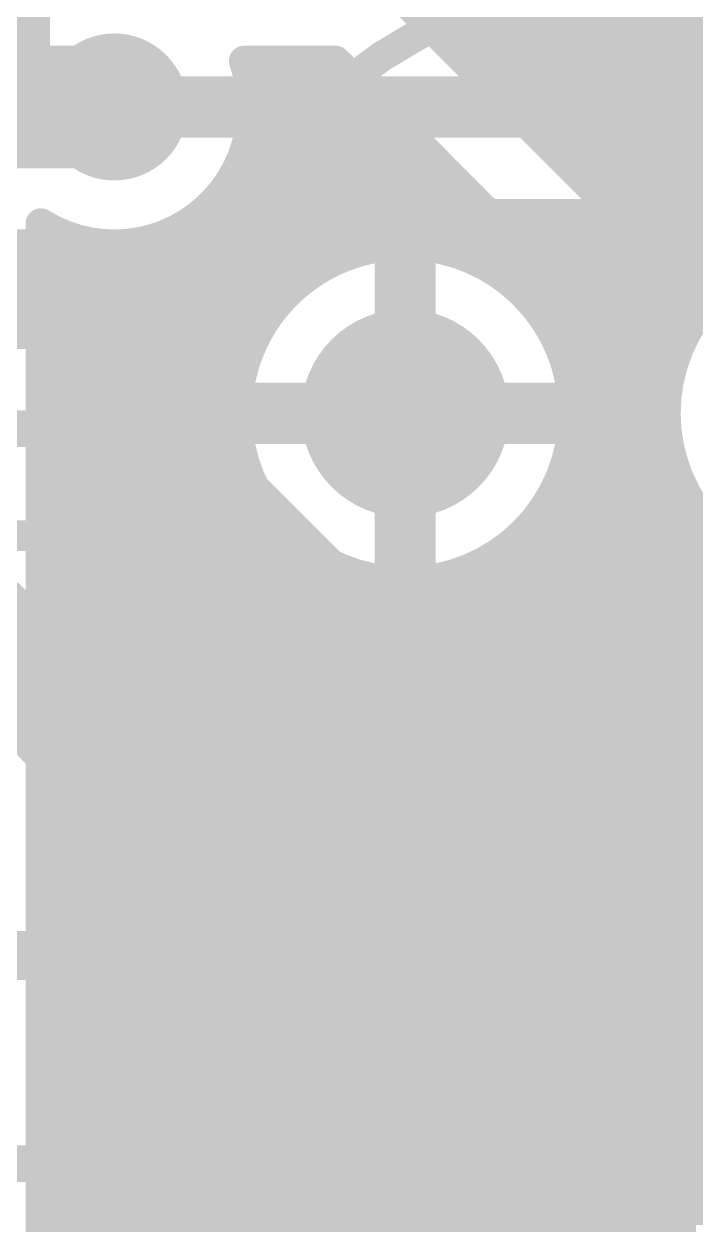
# Model space of a CAD drawing. Header units: millimetres. Extents: x 1.9 to 5.81, y 3 to 5.61.
# Drawn here: x 2.2055 to 2.425, y 3.905 to 4.2971 of the extents above; entities that cross this region are included whole.
import ezdxf

# ---------------------------------------------------------------- set-up
doc = ezdxf.new("R2010")
doc.units = ezdxf.units.MM
doc.header["$MEASUREMENT"] = 0
for name, color, linetype in [('BottomLayer', 5, 'Continuous'), ('BottomOverlay', 54, 'Continuous'), ('BottomSolder', 6, 'Continuous'), ('MultiLayer', 9, 'Continuous'), ('TopLayer', 1, 'Continuous'), ('TopOverlay', 2, 'Continuous'), ('TopPaste', 8, 'Continuous'), ('TopSolder', 216, 'Continuous')]:
    doc.layers.add(name, color=color, linetype=linetype)

msp = doc.modelspace()

# ---------------------------------------------------------------- linework, layer by layer
at = {"layer": 'BottomLayer'}
for points, const_width in [([(2.225, 4.27, 1), (2.245, 4.27, 1)], 0.02), ([(2.23, 4.27, 1), (2.24, 4.27, 1)], 0.01), ([(2.26078, 4.235, 1), (2.26578, 4.235, 1)], 0.005), ([(2.26078, 4.235, 1), (2.26578, 4.235, 1)], 0.005), ([(2.2675, 4.235, 1), (2.2725, 4.235, 1)], 0.005), ([(2.2775, 4.235, 1), (2.2825, 4.235, 1)], 0.005), ([(2.2875, 4.235, 1), (2.2925, 4.235, 1)], 0.005), ([(2.2975, 4.235, 1), (2.3025, 4.235, 1)], 0.005), ([(2.3075, 4.235, 1), (2.3125, 4.235, 1)], 0.005), ([(2.3175, 4.235, 1), (2.3225, 4.235, 1)], 0.005), ([(2.3275, 4.235, 1), (2.3325, 4.235, 1)], 0.005), ([(2.3375, 4.235, 1), (2.3425, 4.235, 1)], 0.005), ([(2.3475, 4.235, 1), (2.3525, 4.235, 1)], 0.005), ([(2.3575, 4.235, 1), (2.3625, 4.235, 1)], 0.005), ([(2.3675, 4.235, 1), (2.3725, 4.235, 1)], 0.005), ([(2.3775, 4.235, 1), (2.3825, 4.235, 1)], 0.005), ([(2.3875, 4.235, 1), (2.3925, 4.235, 1)], 0.005), ([(2.3975, 4.235, 1), (2.4025, 4.235, 1)], 0.005), ([(2.4075, 4.235, 1), (2.4125, 4.235, 1)], 0.005), ([(2.4175, 4.235, 1), (2.4225, 4.235, 1)], 0.005), ([(2.2085, 4.23193, 1), (2.2135, 4.23193, 1)], 0.005), ([(2.2085, 4.23193, 1), (2.2135, 4.23193, 1)], 0.005), ([(2.2085, 4.23, 1), (2.2135, 4.23, 1)], 0.005), ([(2.21188, 4.23, 1), (2.21688, 4.23, 1)], 0.005), ([(2.25312, 4.23, 1), (2.25812, 4.23, 1)], 0.005), ([(2.2575, 4.23258, 1), (2.2625, 4.23258, 1)], 0.005), ([(2.2175, 4.22757, 1), (2.2225, 4.22757, 1)], 0.005), ([(2.2475, 4.22757, 1), (2.2525, 4.22757, 1)], 0.005), ([(2.2275, 4.22528, 1), (2.2325, 4.22528, 1)], 0.005), ([(2.2375, 4.22528, 1), (2.2425, 4.22528, 1)], 0.005), ([(2.385, 4.17, 1), (2.275, 4.17, 1)], 0.01), ([(2.3175, 4.22408, 1), (2.3225, 4.22408, 1)], 0.005), ([(2.325, 4.22, 1), (2.335, 4.22, 1)], 0.01), ([(2.3275, 4.225, 1), (2.3325, 4.225, 1)], 0.005), ([(2.3375, 4.22408, 1), (2.3425, 4.22408, 1)], 0.005), ([(2.525, 4.17, 1), (2.415, 4.17, 1)], 0.01), ([(2.2085, 4.22, 1), (2.2135, 4.22, 1)], 0.005), ([(2.30459, 4.22, 1), (2.30959, 4.22, 1)], 0.005), ([(2.3075, 4.22123, 1), (2.3125, 4.22123, 1)], 0.005), ([(2.3475, 4.22123, 1), (2.3525, 4.22123, 1)], 0.005), ([(2.35041, 4.22, 1), (2.35541, 4.22, 1)], 0.005), ([(2.2975, 4.2161, 1), (2.3025, 4.2161, 1)], 0.005), ([(2.3575, 4.2161, 1), (2.3625, 4.2161, 1)], 0.005), ([(2.2085, 4.21, 1), (2.2135, 4.21, 1)], 0.005), ([(2.28975, 4.21, 1), (2.29475, 4.21, 1)], 0.005), ([(2.36525, 4.21, 1), (2.37025, 4.21, 1)], 0.005), ([(2.2875, 4.20775, 1), (2.2925, 4.20775, 1)], 0.005), ([(2.3675, 4.20775, 1), (2.3725, 4.20775, 1)], 0.005), ([(2.2085, 4.2, 1), (2.2135, 4.2, 1)], 0.005), ([(2.2814, 4.2, 1), (2.2864, 4.2, 1)], 0.005), ([(2.3736, 4.2, 1), (2.3786, 4.2, 1)], 0.005), ([(2.4214, 4.2, 1), (2.4264, 4.2, 1)], 0.005), ([(2.315, 4.17, 1), (2.345, 4.17, 1)], 0.03), ([(2.2775, 4.19291, 1), (2.2825, 4.19291, 1)], 0.005), ([(2.3775, 4.19291, 1), (2.3825, 4.19291, 1)], 0.005), ([(2.4175, 4.19291, 1), (2.4225, 4.19291, 1)], 0.005), ([(2.2085, 4.19, 1), (2.2135, 4.19, 1)], 0.005), ([(2.27627, 4.19, 1), (2.28127, 4.19, 1)], 0.005), ([(2.37873, 4.19, 1), (2.38373, 4.19, 1)], 0.005), ([(2.41627, 4.19, 1), (2.42127, 4.19, 1)], 0.005), ([(2.2085, 4.18, 1), (2.2135, 4.18, 1)], 0.005), ([(2.27342, 4.18, 1), (2.27842, 4.18, 1)], 0.005), ([(2.38158, 4.18, 1), (2.38658, 4.18, 1)], 0.005), ([(2.41342, 4.18, 1), (2.41842, 4.18, 1)], 0.005), ([(2.275, 4.17, 1), (2.285, 4.17, 1)], 0.01), ([(2.325, 4.17, 1), (2.335, 4.17, 1)], 0.01), ([(2.325, 4.17, 1), (2.335, 4.17, 1)], 0.01), ([(2.325, 4.17, 1), (2.335, 4.17, 1)], 0.01), ([(2.325, 4.17, 1), (2.335, 4.17, 1)], 0.01), ([(2.375, 4.17, 1), (2.385, 4.17, 1)], 0.01), ([(2.2085, 4.17, 1), (2.2135, 4.17, 1)], 0.005), ([(2.2725, 4.17, 1), (2.2775, 4.17, 1)], 0.005), ([(2.2725, 4.17, 1), (2.2775, 4.17, 1)], 0.005), ([(2.3825, 4.17, 1), (2.3875, 4.17, 1)], 0.005), ([(2.3825, 4.17, 1), (2.3875, 4.17, 1)], 0.005), ([(2.4125, 4.17, 1), (2.4175, 4.17, 1)], 0.005), ([(2.4125, 4.17, 1), (2.4175, 4.17, 1)], 0.005), ([(2.2085, 4.16, 1), (2.2135, 4.16, 1)], 0.005), ([(2.27342, 4.16, 1), (2.27842, 4.16, 1)], 0.005), ([(2.38158, 4.16, 1), (2.38658, 4.16, 1)], 0.005), ([(2.41342, 4.16, 1), (2.41842, 4.16, 1)], 0.005), ([(2.2085, 4.15, 1), (2.2135, 4.15, 1)], 0.005), ([(2.27627, 4.15, 1), (2.28127, 4.15, 1)], 0.005), ([(2.37873, 4.15, 1), (2.38373, 4.15, 1)], 0.005), ([(2.41627, 4.15, 1), (2.42127, 4.15, 1)], 0.005), ([(2.2775, 4.14709, 1), (2.2825, 4.14709, 1)], 0.005), ([(2.3775, 4.14709, 1), (2.3825, 4.14709, 1)], 0.005), ([(2.4175, 4.14709, 1), (2.4225, 4.14709, 1)], 0.005), ([(2.2085, 4.14, 1), (2.2135, 4.14, 1)], 0.005), ([(2.2814, 4.14, 1), (2.2864, 4.14, 1)], 0.005), ([(2.3736, 4.14, 1), (2.3786, 4.14, 1)], 0.005), ([(2.4214, 4.14, 1), (2.4264, 4.14, 1)], 0.005), ([(2.2875, 4.13225, 1), (2.2925, 4.13225, 1)], 0.005), ([(2.3675, 4.13225, 1), (2.3725, 4.13225, 1)], 0.005), ([(2.2085, 4.13, 1), (2.2135, 4.13, 1)], 0.005), ([(2.28975, 4.13, 1), (2.29475, 4.13, 1)], 0.005), ([(2.36525, 4.13, 1), (2.37025, 4.13, 1)], 0.005), ([(2.2975, 4.1239, 1), (2.3025, 4.1239, 1)], 0.005), ([(2.325, 4.12, 1), (2.335, 4.12, 1)], 0.01), ([(2.3575, 4.1239, 1), (2.3625, 4.1239, 1)], 0.005), ([(2.2085, 4.12, 1), (2.2135, 4.12, 1)], 0.005), ([(2.30459, 4.12, 1), (2.30959, 4.12, 1)], 0.005), ([(2.35041, 4.12, 1), (2.35541, 4.12, 1)], 0.005), ([(2.3075, 4.11877, 1), (2.3125, 4.11877, 1)], 0.005), ([(2.3175, 4.11592, 1), (2.3225, 4.11592, 1)], 0.005), ([(2.3375, 4.11592, 1), (2.3425, 4.11592, 1)], 0.005), ([(2.3475, 4.11877, 1), (2.3525, 4.11877, 1)], 0.005), ([(2.3275, 4.115, 1), (2.3325, 4.115, 1)], 0.005), ([(2.2085, 4.11, 1), (2.2135, 4.11, 1)], 0.005), ([(2.2085, 4.1, 1), (2.2135, 4.1, 1)], 0.005), ([(2.2085, 4.09, 1), (2.2135, 4.09, 1)], 0.005), ([(2.2085, 4.08, 1), (2.2135, 4.08, 1)], 0.005), ([(2.2085, 4.07, 1), (2.2135, 4.07, 1)], 0.005), ([(2.2085, 4.06, 1), (2.2135, 4.06, 1)], 0.005), ([(2.2085, 4.05, 1), (2.2135, 4.05, 1)], 0.005), ([(2.2085, 4.04, 1), (2.2135, 4.04, 1)], 0.005), ([(2.3, 4.025, 1), (2.32, 4.025, 1)], 0.02), ([(2.2085, 4.03, 1), (2.2135, 4.03, 1)], 0.005), ([(2.2085, 4.02, 1), (2.2135, 4.02, 1)], 0.005), ([(2.2085, 4.01, 1), (2.2135, 4.01, 1)], 0.005), ([(2.2085, 4, 1), (2.2135, 4, 1)], 0.005), ([(2.2085, 3.99, 1), (2.2135, 3.99, 1)], 0.005), ([(2.2085, 3.98, 1), (2.2135, 3.98, 1)], 0.005), ([(2.2085, 3.97, 1), (2.2135, 3.97, 1)], 0.005), ([(2.2085, 3.96, 1), (2.2135, 3.96, 1)], 0.005), ([(2.2085, 3.95, 1), (2.2135, 3.95, 1)], 0.005), ([(2.2085, 3.94, 1), (2.2135, 3.94, 1)], 0.005), ([(2.2085, 3.93, 1), (2.2135, 3.93, 1)], 0.005), ([(2.2085, 3.92, 1), (2.2135, 3.92, 1)], 0.005), ([(2.2085, 3.91, 1), (2.2135, 3.91, 1)], 0.005)]:
    msp.add_lwpolyline(points, format="xyb", close=True, dxfattribs=dict(at, const_width=const_width))
for points, const_width in [([(2.235, 4.27), (2.54, 4.27)], 0.02), ([(2.26328, 4.235), (2.51172, 4.235)], 0.01), ([(2.27, 3.39384), (2.27, 4.235)], 0.01), ([(2.28, 4.19291), (2.28, 4.235)], 0.01), ([(2.29, 4.20775), (2.29, 4.235)], 0.01), ([(2.3, 4.2161), (2.3, 4.235)], 0.01), ([(2.31, 4.22123), (2.31, 4.235)], 0.01), ([(2.32, 4.22408), (2.32, 4.235)], 0.01), ([(2.33, 4.225), (2.33, 4.235)], 0.01), ([(2.34, 4.22408), (2.34, 4.235)], 0.01), ([(2.35, 4.22123), (2.35, 4.235)], 0.01), ([(2.36, 4.2161), (2.36, 4.235)], 0.01), ([(2.37, 4.20775), (2.37, 4.235)], 0.01), ([(2.38, 4.19291), (2.38, 4.235)], 0.01), ([(2.39, 3.381), (2.39, 4.235)], 0.01), ([(2.4, 3.381), (2.4, 4.235)], 0.01), ([(2.41, 3.381), (2.41, 4.235)], 0.01), ([(2.42, 4.19291), (2.42, 4.235)], 0.01), ([(2.211, 3.45284), (2.211, 4.23193)], 0.01), ([(2.211, 4.23), (2.21438, 4.23)], 0.01), ([(2.25562, 4.23), (2.51938, 4.23)], 0.01), ([(2.26, 3.40384), (2.26, 4.23258)], 0.01), ([(2.22, 3.44384), (2.22, 4.22757)], 0.01), ([(2.25, 3.41384), (2.25, 4.22757)], 0.01), ([(2.23, 3.43384), (2.23, 4.22528)], 0.01), ([(2.24, 3.42384), (2.24, 4.22528)], 0.01), ([(2.33, 4.17), (2.33, 4.22)], 0.02), ([(2.211, 4.22), (2.30709, 4.22)], 0.01), ([(2.35291, 4.22), (2.44709, 4.22)], 0.01), ([(2.211, 4.21), (2.29225, 4.21)], 0.01), ([(2.36775, 4.21), (2.43225, 4.21)], 0.01), ([(2.211, 4.2), (2.2839, 4.2)], 0.01), ([(2.3761, 4.2), (2.4239, 4.2)], 0.01), ([(2.211, 4.19), (2.27877, 4.19)], 0.01), ([(2.38123, 4.19), (2.41877, 4.19)], 0.01), ([(2.211, 4.18), (2.27592, 4.18)], 0.01), ([(2.38408, 4.18), (2.41592, 4.18)], 0.01), ([(2.28, 4.17), (2.33, 4.17)], 0.02), ([(2.33, 4.17), (2.38, 4.17)], 0.02), ([(2.33, 4.12), (2.33, 4.17)], 0.02), ([(2.211, 4.17), (2.275, 4.17)], 0.01), ([(2.385, 4.17), (2.415, 4.17)], 0.01), ([(2.211, 4.16), (2.27592, 4.16)], 0.01), ([(2.38408, 4.16), (2.41592, 4.16)], 0.01), ([(2.211, 4.15), (2.27877, 4.15)], 0.01), ([(2.38123, 4.15), (2.41877, 4.15)], 0.01), ([(2.28, 3.38384), (2.28, 4.14709)], 0.01), ([(2.38, 3.381), (2.38, 4.14709)], 0.01), ([(2.42, 3.381), (2.42, 4.14709)], 0.01), ([(2.211, 4.14), (2.2839, 4.14)], 0.01), ([(2.3761, 4.14), (2.4239, 4.14)], 0.01), ([(2.29, 3.381), (2.29, 4.13225)], 0.01), ([(2.37, 3.381), (2.37, 4.13225)], 0.01), ([(2.211, 4.13), (2.29225, 4.13)], 0.01), ([(2.36775, 4.13), (2.43225, 4.13)], 0.01), ([(2.3, 3.381), (2.3, 4.1239)], 0.01), ([(2.36, 3.381), (2.36, 4.1239)], 0.01), ([(2.211, 4.12), (2.30709, 4.12)], 0.01), ([(2.35291, 4.12), (2.44709, 4.12)], 0.01), ([(2.31, 3.381), (2.31, 4.11877)], 0.01), ([(2.32, 3.381), (2.32, 4.11592)], 0.01), ([(2.34, 3.381), (2.34, 4.11592)], 0.01), ([(2.35, 3.381), (2.35, 4.11877)], 0.01), ([(2.33, 3.381), (2.33, 4.115)], 0.01), ([(2.211, 4.11), (2.619, 4.11)], 0.01), ([(2.211, 4.1), (2.619, 4.1)], 0.01), ([(2.211, 4.09), (2.619, 4.09)], 0.01), ([(2.211, 4.08), (2.619, 4.08)], 0.01), ([(2.211, 4.07), (2.619, 4.07)], 0.01), ([(2.211, 4.06), (2.619, 4.06)], 0.01), ([(2.211, 4.05), (2.619, 4.05)], 0.01), ([(2.211, 4.04), (2.68, 4.04)], 0.01), ([(2.211, 4.03), (2.65172, 4.03)], 0.01), ([(2.211, 4.02), (2.64258, 4.02)], 0.01), ([(2.211, 4.01), (2.63757, 4.01)], 0.01), ([(2.211, 4), (2.63528, 4)], 0.01), ([(2.211, 3.99), (2.63528, 3.99)], 0.01), ([(2.211, 3.98), (2.63757, 3.98)], 0.01), ([(2.211, 3.97), (2.63757, 3.97)], 0.01), ([(2.211, 3.96), (2.63528, 3.96)], 0.01), ([(2.211, 3.95), (2.63528, 3.95)], 0.01), ([(2.211, 3.94), (2.63757, 3.94)], 0.01), ([(2.211, 3.93), (2.64258, 3.93)], 0.01), ([(2.211, 3.92), (2.65172, 3.92)], 0.01), ([(2.211, 3.91), (2.67429, 3.91)], 0.01)]:
    msp.add_lwpolyline(points, dxfattribs=dict(at, const_width=const_width))
at = {"layer": 'BottomLayer', "const_width": 0.01}
msp.add_lwpolyline([(2.26328, 4.235, -0.320937), (2.211, 4.23193)], format="xyb", dxfattribs=at)
at = {"layer": 'BottomOverlay'}
for points, const_width in [([(2.54, 4.17, 1), (2.26, 4.17, 1)], 0.01), ([(2.2575, 4.17, 1), (2.2625, 4.17, 1)], 0.005)]:
    msp.add_lwpolyline(points, format="xyb", close=True, dxfattribs=dict(at, const_width=const_width))
at = {"layer": 'BottomSolder'}
for points, const_width in [([(2.223, 4.27, 1), (2.247, 4.27, 1)], 0.024), ([(2.223, 4.27, 1), (2.247, 4.27, 1)], 0.024), ([(2.313, 4.17, 1), (2.347, 4.17, 1)], 0.034), ([(2.313, 4.17, 1), (2.347, 4.17, 1)], 0.034), ([(2.298, 4.025, 1), (2.322, 4.025, 1)], 0.024), ([(2.298, 4.025, 1), (2.322, 4.025, 1)], 0.024)]:
    msp.add_lwpolyline(points, format="xyb", close=True, dxfattribs=dict(at, const_width=const_width))
at = {"layer": 'MultiLayer'}
for points, const_width in [([(2.225, 4.27, 1), (2.245, 4.27, 1)], 0.02), ([(2.315, 4.17, 1), (2.345, 4.17, 1)], 0.03), ([(2.3, 4.025, 1), (2.32, 4.025, 1)], 0.02)]:
    msp.add_lwpolyline(points, format="xyb", close=True, dxfattribs=dict(at, const_width=const_width))
at = {"layer": 'TopLayer'}
for points, const_width in [([(2.295, 4.375), (2.45, 4.22)], 0.06), ([(2.41, 4.295), (2.555, 4.15)], 0.06), ([(2.155, 4.27), (2.235, 4.27)], 0.04), ([(2.27743, 4.285), (2.30722, 4.285)], 0.01), ([(2.28, 4.27), (2.28, 4.285)], 0.01), ([(2.29, 4.20775), (2.29, 4.285)], 0.01), ([(2.3, 4.2161), (2.3, 4.285)], 0.01), ([(2.30722, 4.285), (2.41111, 4.18111)], 0.01), ([(2.31, 4.22123), (2.31, 4.28222)], 0.01), ([(2.27887, 4.28), (2.31222, 4.28)], 0.01), ([(2.28, 4.27), (2.32222, 4.27)], 0.01), ([(2.28, 4.19291), (2.28, 4.27)], 0.01), ([(2.32, 4.22408), (2.32, 4.27222)], 0.01), ([(2.33, 4.225), (2.33, 4.26222)], 0.01), ([(2.27887, 4.26), (2.33222, 4.26)], 0.01), ([(2.27531, 4.25), (2.34222, 4.25)], 0.01), ([(2.34, 4.22408), (2.34, 4.25222)], 0.01), ([(2.27, 4.19434), (2.27, 4.24172)], 0.01), ([(2.35, 4.22123), (2.35, 4.24222)], 0.01), ([(2.26854, 4.24), (2.35222, 4.24)], 0.01), ([(2.25562, 4.23), (2.36222, 4.23)], 0.01), ([(2.26, 4.196), (2.26, 4.23258)], 0.01), ([(2.36, 4.2161), (2.36, 4.23222)], 0.01), ([(2.25, 4.196), (2.25, 4.22757)], 0.01), ([(2.155, 4.225), (2.235, 4.225)], 0.01), ([(2.21, 4.196), (2.21, 4.225)], 0.01), ([(2.22, 4.196), (2.22, 4.225)], 0.01), ([(2.23, 4.196), (2.23, 4.225)], 0.01), ([(2.24, 4.196), (2.24, 4.22528)], 0.01), ([(2.33, 4.17), (2.33, 4.22)], 0.02), ([(2.37, 4.20775), (2.37, 4.22222)], 0.01), ([(2.14884, 4.22), (2.30709, 4.22)], 0.01), ([(2.35291, 4.22), (2.37222, 4.22)], 0.01), ([(2.15884, 4.21), (2.29225, 4.21)], 0.01), ([(2.36775, 4.21), (2.38222, 4.21)], 0.01), ([(2.38, 4.19291), (2.38, 4.21222)], 0.01), ([(2.39, 4.13434), (2.39, 4.20222)], 0.01), ([(2.16884, 4.2), (2.2839, 4.2)], 0.01), ([(2.3761, 4.2), (2.39222, 4.2)], 0.01), ([(2.17284, 4.196), (2.26, 4.196)], 0.01), ([(2.4, 4.12869), (2.4, 4.19222)], 0.01), ([(2.38123, 4.19), (2.40222, 4.19)], 0.01), ([(2.38408, 4.18), (2.41225, 4.18)], 0.01), ([(2.41, 4.145), (2.41, 4.18222)], 0.01), ([(2.33, 4.17), (2.38, 4.17)], 0.02), ([(2.385, 4.17), (2.415, 4.17)], 0.01), ([(2.16, 4.165), (2.26, 4.165)], 0.012), ([(2.26, 4.165), (2.32, 4.105)], 0.012), ([(2.38408, 4.16), (2.41592, 4.16)], 0.01), ([(2.38123, 4.15), (2.41877, 4.15)], 0.01), ([(2.38, 4.136), (2.38, 4.14709)], 0.01), ([(2.405, 4.145), (2.42101, 4.145)], 0.01), ([(2.405, 4.12384), (2.405, 4.145)], 0.01), ([(2.3761, 4.14), (2.405, 4.14)], 0.01), ([(2.37323, 4.136), (2.38, 4.136)], 0.01), ([(2.39833, 4.13), (2.405, 4.13)], 0.01), ([(2.40194, 4.1269), (2.405, 4.12384)], 0.01), ([(2.06, 4.1), (2.19, 4.1)], 0.04), ([(2.19, 4.1), (2.23, 4.06)], 0.04), ([(2.32, 4.105), (2.38, 4.105)], 0.012), ([(2.38, 4.105), (2.405, 4.08)], 0.012), ([(2.295, 4.08616), (2.29806, 4.0831)], 0.01), ([(2.295, 4.005), (2.295, 4.08616)], 0.01), ([(2.3, 4.005), (2.3, 4.08131)], 0.01), ([(2.405, 3.94), (2.405, 4.08)], 0.012), ([(2.295, 4.08), (2.30167, 4.08)], 0.01), ([(2.23, 3.98), (2.23, 4.06)], 0.04), ([(2.31, 4.005), (2.31, 4.07566)], 0.01), ([(2.315, 4.005), (2.315, 4.07441)], 0.01), ([(2.295, 4.07), (2.315, 4.07)], 0.01), ([(2.295, 4.06), (2.315, 4.06)], 0.01), ([(2.295, 4.05), (2.315, 4.05)], 0.01), ([(2.31, 4.025), (2.35, 4.025)], 0.04), ([(2.295, 4.04), (2.315, 4.04)], 0.01), ([(2.32, 4.035), (2.36, 4.035)], 0.02), ([(2.295, 4.03), (2.315, 4.03)], 0.01), ([(2.295, 4.02), (2.315, 4.02)], 0.01), ([(2.295, 4.01), (2.315, 4.01)], 0.01), ([(2.295, 4.005), (2.315, 4.005)], 0.01), ([(2.295, 4.005), (2.315, 4.005)], 0.01), ([(2.29, 3.97), (2.33, 3.97)], 0.02), ([(2.33, 3.97), (2.435, 3.865)], 0.012), ([(2.405, 3.94), (2.455, 3.89)], 0.012), ([(2.175, 3.9), (2.23, 3.845)], 0.04), ([(2.22364, 3.915), (2.245, 3.915)], 0.01), ([(2.22364, 3.915), (2.2618, 3.87684)], 0.01), ([(2.23, 3.90864), (2.23, 3.915)], 0.01), ([(2.24, 3.89864), (2.24, 3.915)], 0.01), ([(2.245, 3.915), (2.275, 3.915)], 0.01), ([(2.245, 3.915), (2.275, 3.915)], 0.01), ([(2.25, 3.88864), (2.25, 3.915)], 0.01), ([(2.26, 3.87864), (2.26, 3.915)], 0.01), ([(2.27, 3.86562), (2.27, 3.915)], 0.01), ([(2.275, 3.915), (2.305, 3.915)], 0.01), ([(2.28, 3.865), (2.28, 3.915)], 0.01), ([(2.29, 3.865), (2.29, 3.915)], 0.01), ([(2.3, 3.725), (2.3, 3.915)], 0.01), ([(2.305, 3.885), (2.305, 3.915)], 0.01), ([(2.22864, 3.91), (2.305, 3.91)], 0.01)]:
    msp.add_lwpolyline(points, dxfattribs=dict(at, const_width=const_width))
for points, const_width in [([(2.395, 4.295, 1), (2.425, 4.295, 1)], 0.03), ([(2.225, 4.27, 1), (2.245, 4.27, 1)], 0.02), ([(2.225, 4.27, 1), (2.245, 4.27, 1)], 0.02), ([(2.27493, 4.285, 1), (2.27993, 4.285, 1)], 0.005), ([(2.27493, 4.285, 1), (2.27993, 4.285, 1)], 0.005), ([(2.27493, 4.285, 1), (2.27993, 4.285, 1)], 0.005), ([(2.2775, 4.285, 1), (2.2825, 4.285, 1)], 0.005), ([(2.2875, 4.285, 1), (2.2925, 4.285, 1)], 0.005), ([(2.2975, 4.285, 1), (2.3025, 4.285, 1)], 0.005), ([(2.30472, 4.285, 1), (2.30972, 4.285, 1)], 0.005), ([(2.30472, 4.285, 1), (2.30972, 4.285, 1)], 0.005), ([(2.3075, 4.28222, 1), (2.3125, 4.28222, 1)], 0.005), ([(2.27637, 4.28, 1), (2.28137, 4.28, 1)], 0.005), ([(2.30972, 4.28, 1), (2.31472, 4.28, 1)], 0.005), ([(2.2775, 4.27, 1), (2.2825, 4.27, 1)], 0.005), ([(2.2775, 4.27, 1), (2.2825, 4.27, 1)], 0.005), ([(2.2775, 4.27, 1), (2.2825, 4.27, 1)], 0.005), ([(2.2775, 4.27, 1), (2.2825, 4.27, 1)], 0.005), ([(2.2775, 4.27, 1), (2.2825, 4.27, 1)], 0.005), ([(2.2775, 4.27, 1), (2.2825, 4.27, 1)], 0.005), ([(2.2775, 4.27, 1), (2.2825, 4.27, 1)], 0.005), ([(2.3175, 4.27222, 1), (2.3225, 4.27222, 1)], 0.005), ([(2.31972, 4.27, 1), (2.32472, 4.27, 1)], 0.005), ([(2.3275, 4.26222, 1), (2.3325, 4.26222, 1)], 0.005), ([(2.27637, 4.26, 1), (2.28137, 4.26, 1)], 0.005), ([(2.32972, 4.26, 1), (2.33472, 4.26, 1)], 0.005), ([(2.27281, 4.25, 1), (2.27781, 4.25, 1)], 0.005), ([(2.3375, 4.25222, 1), (2.3425, 4.25222, 1)], 0.005), ([(2.33972, 4.25, 1), (2.34472, 4.25, 1)], 0.005), ([(2.2675, 4.24172, 1), (2.2725, 4.24172, 1)], 0.005), ([(2.3475, 4.24222, 1), (2.3525, 4.24222, 1)], 0.005), ([(2.435, 4.22, 1), (2.465, 4.22, 1)], 0.03), ([(2.26604, 4.24, 1), (2.27104, 4.24, 1)], 0.005), ([(2.34972, 4.24, 1), (2.35472, 4.24, 1)], 0.005), ([(2.25312, 4.23, 1), (2.25812, 4.23, 1)], 0.005), ([(2.2575, 4.23258, 1), (2.2625, 4.23258, 1)], 0.005), ([(2.3575, 4.23222, 1), (2.3625, 4.23222, 1)], 0.005), ([(2.35972, 4.23, 1), (2.36472, 4.23, 1)], 0.005), ([(2.2475, 4.22757, 1), (2.2525, 4.22757, 1)], 0.005), ([(2.2075, 4.225, 1), (2.2125, 4.225, 1)], 0.005), ([(2.2175, 4.225, 1), (2.2225, 4.225, 1)], 0.005), ([(2.2275, 4.225, 1), (2.2325, 4.225, 1)], 0.005), ([(2.2325, 4.225, 1), (2.2375, 4.225, 1)], 0.005), ([(2.2325, 4.225, 1), (2.2375, 4.225, 1)], 0.005), ([(2.2325, 4.225, 1), (2.2375, 4.225, 1)], 0.005), ([(2.2375, 4.22528, 1), (2.2425, 4.22528, 1)], 0.005), ([(2.3175, 4.22408, 1), (2.3225, 4.22408, 1)], 0.005), ([(2.325, 4.22, 1), (2.335, 4.22, 1)], 0.01), ([(2.3275, 4.225, 1), (2.3325, 4.225, 1)], 0.005), ([(2.3375, 4.22408, 1), (2.3425, 4.22408, 1)], 0.005), ([(2.3675, 4.22222, 1), (2.3725, 4.22222, 1)], 0.005), ([(2.30459, 4.22, 1), (2.30959, 4.22, 1)], 0.005), ([(2.3075, 4.22123, 1), (2.3125, 4.22123, 1)], 0.005), ([(2.3475, 4.22123, 1), (2.3525, 4.22123, 1)], 0.005), ([(2.35041, 4.22, 1), (2.35541, 4.22, 1)], 0.005), ([(2.36972, 4.22, 1), (2.37472, 4.22, 1)], 0.005), ([(2.2975, 4.2161, 1), (2.3025, 4.2161, 1)], 0.005), ([(2.3575, 4.2161, 1), (2.3625, 4.2161, 1)], 0.005), ([(2.28975, 4.21, 1), (2.29475, 4.21, 1)], 0.005), ([(2.36525, 4.21, 1), (2.37025, 4.21, 1)], 0.005), ([(2.3775, 4.21222, 1), (2.3825, 4.21222, 1)], 0.005), ([(2.37972, 4.21, 1), (2.38472, 4.21, 1)], 0.005), ([(2.2875, 4.20775, 1), (2.2925, 4.20775, 1)], 0.005), ([(2.3675, 4.20775, 1), (2.3725, 4.20775, 1)], 0.005), ([(2.3875, 4.20222, 1), (2.3925, 4.20222, 1)], 0.005), ([(2.2814, 4.2, 1), (2.2864, 4.2, 1)], 0.005), ([(2.3736, 4.2, 1), (2.3786, 4.2, 1)], 0.005), ([(2.38972, 4.2, 1), (2.39472, 4.2, 1)], 0.005), ([(2.2075, 4.196, 1), (2.2125, 4.196, 1)], 0.005), ([(2.2175, 4.196, 1), (2.2225, 4.196, 1)], 0.005), ([(2.2275, 4.196, 1), (2.2325, 4.196, 1)], 0.005), ([(2.2375, 4.196, 1), (2.2425, 4.196, 1)], 0.005), ([(2.2475, 4.196, 1), (2.2525, 4.196, 1)], 0.005), ([(2.2575, 4.196, 1), (2.2625, 4.196, 1)], 0.005), ([(2.2575, 4.196, 1), (2.2625, 4.196, 1)], 0.005), ([(2.2575, 4.196, 1), (2.2625, 4.196, 1)], 0.005), ([(2.2575, 4.196, 1), (2.2625, 4.196, 1)], 0.005), ([(2.2675, 4.19434, 1), (2.2725, 4.19434, 1)], 0.005), ([(2.315, 4.17, 1), (2.345, 4.17, 1)], 0.03), ([(2.2775, 4.19291, 1), (2.2825, 4.19291, 1)], 0.005), ([(2.3775, 4.19291, 1), (2.3825, 4.19291, 1)], 0.005), ([(2.3975, 4.19222, 1), (2.4025, 4.19222, 1)], 0.005), ([(2.27617, 4.18975, 1), (2.28117, 4.18975, 1)], 0.005), ([(2.27617, 4.18975, 1), (2.28117, 4.18975, 1)], 0.005), ([(2.27617, 4.18975, 1), (2.28117, 4.18975, 1)], 0.005), ([(2.37873, 4.19, 1), (2.38373, 4.19, 1)], 0.005), ([(2.39972, 4.19, 1), (2.40472, 4.19, 1)], 0.005), ([(2.38158, 4.18, 1), (2.38658, 4.18, 1)], 0.005), ([(2.4075, 4.18222, 1), (2.4125, 4.18222, 1)], 0.005), ([(2.40861, 4.18111, 1), (2.41361, 4.18111, 1)], 0.005), ([(2.40861, 4.18111, 1), (2.41361, 4.18111, 1)], 0.005), ([(2.40975, 4.18, 1), (2.41475, 4.18, 1)], 0.005), ([(2.325, 4.17, 1), (2.335, 4.17, 1)], 0.01), ([(2.325, 4.17, 1), (2.335, 4.17, 1)], 0.01), ([(2.375, 4.17, 1), (2.385, 4.17, 1)], 0.01), ([(2.41256, 4.17753, 1), (2.41756, 4.17753, 1)], 0.005), ([(2.41273, 4.175, 1), (2.41773, 4.175, 1)], 0.005), ([(2.3825, 4.17, 1), (2.3875, 4.17, 1)], 0.005), ([(2.3825, 4.17, 1), (2.3875, 4.17, 1)], 0.005), ([(2.3825, 4.17, 1), (2.3875, 4.17, 1)], 0.005), ([(2.4125, 4.17, 1), (2.4175, 4.17, 1)], 0.005), ([(2.257, 4.165, 1), (2.263, 4.165, 1)], 0.006), ([(2.257, 4.165, 1), (2.263, 4.165, 1)], 0.006), ([(2.38158, 4.16, 1), (2.38658, 4.16, 1)], 0.005), ([(2.41342, 4.16, 1), (2.41842, 4.16, 1)], 0.005), ([(2.37873, 4.15, 1), (2.38373, 4.15, 1)], 0.005), ([(2.41627, 4.15, 1), (2.42127, 4.15, 1)], 0.005), ([(2.3775, 4.14709, 1), (2.3825, 4.14709, 1)], 0.005), ([(2.4025, 4.145, 1), (2.4075, 4.145, 1)], 0.005), ([(2.4025, 4.145, 1), (2.4075, 4.145, 1)], 0.005), ([(2.4075, 4.145, 1), (2.4125, 4.145, 1)], 0.005), ([(2.41851, 4.145, 1), (2.42351, 4.145, 1)], 0.005), ([(2.41851, 4.145, 1), (2.42351, 4.145, 1)], 0.005), ([(2.3736, 4.14, 1), (2.3786, 4.14, 1)], 0.005), ([(2.4025, 4.14, 1), (2.4075, 4.14, 1)], 0.005), ([(2.37073, 4.136, 1), (2.37573, 4.136, 1)], 0.005), ([(2.37073, 4.136, 1), (2.37573, 4.136, 1)], 0.005), ([(2.3775, 4.136, 1), (2.3825, 4.136, 1)], 0.005), ([(2.3775, 4.136, 1), (2.3825, 4.136, 1)], 0.005), ([(2.3775, 4.136, 1), (2.3825, 4.136, 1)], 0.005), ([(2.3775, 4.136, 1), (2.3825, 4.136, 1)], 0.005), ([(2.3875, 4.13434, 1), (2.3925, 4.13434, 1)], 0.005), ([(2.39583, 4.13, 1), (2.40083, 4.13, 1)], 0.005), ([(2.3975, 4.12869, 1), (2.4025, 4.12869, 1)], 0.005), ([(2.4025, 4.13, 1), (2.4075, 4.13, 1)], 0.005), ([(2.39942, 4.12692, 1), (2.40442, 4.12692, 1)], 0.005), ([(2.39944, 4.1269, 1), (2.40444, 4.1269, 1)], 0.005), ([(2.39944, 4.1269, 1), (2.40444, 4.1269, 1)], 0.005), ([(2.4025, 4.12384, 1), (2.4075, 4.12384, 1)], 0.005), ([(2.4025, 4.12384, 1), (2.4075, 4.12384, 1)], 0.005), ([(2.18, 4.1, 1), (2.2, 4.1, 1)], 0.02), ([(2.18, 4.1, 1), (2.2, 4.1, 1)], 0.02), ([(2.317, 4.105, 1), (2.323, 4.105, 1)], 0.006), ([(2.317, 4.105, 1), (2.323, 4.105, 1)], 0.006), ([(2.377, 4.105, 1), (2.383, 4.105, 1)], 0.006), ([(2.377, 4.105, 1), (2.383, 4.105, 1)], 0.006), ([(2.2925, 4.08616, 1), (2.2975, 4.08616, 1)], 0.005), ([(2.2925, 4.08616, 1), (2.2975, 4.08616, 1)], 0.005), ([(2.29556, 4.0831, 1), (2.30056, 4.0831, 1)], 0.005), ([(2.29556, 4.0831, 1), (2.30056, 4.0831, 1)], 0.005), ([(2.29558, 4.08308, 1), (2.30058, 4.08308, 1)], 0.005), ([(2.2975, 4.08131, 1), (2.3025, 4.08131, 1)], 0.005), ([(2.402, 4.08, 1), (2.408, 4.08, 1)], 0.006), ([(2.402, 4.08, 1), (2.408, 4.08, 1)], 0.006), ([(2.2925, 4.08, 1), (2.2975, 4.08, 1)], 0.005), ([(2.29917, 4.08, 1), (2.30417, 4.08, 1)], 0.005), ([(2.22, 4.06, 1), (2.24, 4.06, 1)], 0.02), ([(2.22, 4.06, 1), (2.24, 4.06, 1)], 0.02), ([(2.3075, 4.07566, 1), (2.3125, 4.07566, 1)], 0.005), ([(2.3125, 4.07441, 1), (2.3175, 4.07441, 1)], 0.005), ([(2.3125, 4.07441, 1), (2.3175, 4.07441, 1)], 0.005), ([(2.3125, 4.07441, 1), (2.3175, 4.07441, 1)], 0.005), ([(2.2925, 4.07, 1), (2.2975, 4.07, 1)], 0.005), ([(2.3125, 4.07, 1), (2.3175, 4.07, 1)], 0.005), ([(2.2925, 4.06, 1), (2.2975, 4.06, 1)], 0.005), ([(2.3125, 4.06, 1), (2.3175, 4.06, 1)], 0.005), ([(2.2925, 4.05, 1), (2.2975, 4.05, 1)], 0.005), ([(2.3125, 4.05, 1), (2.3175, 4.05, 1)], 0.005), ([(2.3, 4.025, 1), (2.32, 4.025, 1)], 0.02), ([(2.3, 4.025, 1), (2.32, 4.025, 1)], 0.02), ([(2.2925, 4.04, 1), (2.2975, 4.04, 1)], 0.005), ([(2.315, 4.035, 1), (2.325, 4.035, 1)], 0.01), ([(2.3125, 4.04, 1), (2.3175, 4.04, 1)], 0.005), ([(2.34, 4.025, 1), (2.36, 4.025, 1)], 0.02), ([(2.355, 4.035, 1), (2.365, 4.035, 1)], 0.01), ([(2.2925, 4.03, 1), (2.2975, 4.03, 1)], 0.005), ([(2.3125, 4.03, 1), (2.3175, 4.03, 1)], 0.005), ([(2.2925, 4.02, 1), (2.2975, 4.02, 1)], 0.005), ([(2.3125, 4.02, 1), (2.3175, 4.02, 1)], 0.005), ([(2.2925, 4.01, 1), (2.2975, 4.01, 1)], 0.005), ([(2.3125, 4.01, 1), (2.3175, 4.01, 1)], 0.005), ([(2.2925, 4.005, 1), (2.2975, 4.005, 1)], 0.005), ([(2.2925, 4.005, 1), (2.2975, 4.005, 1)], 0.005), ([(2.2925, 4.005, 1), (2.2975, 4.005, 1)], 0.005), ([(2.2975, 4.005, 1), (2.3025, 4.005, 1)], 0.005), ([(2.3075, 4.005, 1), (2.3125, 4.005, 1)], 0.005), ([(2.3125, 4.005, 1), (2.3175, 4.005, 1)], 0.005), ([(2.3125, 4.005, 1), (2.3175, 4.005, 1)], 0.005), ([(2.3125, 4.005, 1), (2.3175, 4.005, 1)], 0.005), ([(2.22, 3.98, 1), (2.24, 3.98, 1)], 0.02), ([(2.285, 3.97, 1), (2.295, 3.97, 1)], 0.01), ([(2.325, 3.97, 1), (2.335, 3.97, 1)], 0.01), ([(2.327, 3.97, 1), (2.333, 3.97, 1)], 0.006), ([(2.402, 3.94, 1), (2.408, 3.94, 1)], 0.006), ([(2.402, 3.94, 1), (2.408, 3.94, 1)], 0.006), ([(2.22114, 3.915, 1), (2.22614, 3.915, 1)], 0.005), ([(2.22114, 3.915, 1), (2.22614, 3.915, 1)], 0.005), ([(2.2275, 3.915, 1), (2.2325, 3.915, 1)], 0.005), ([(2.2375, 3.915, 1), (2.2425, 3.915, 1)], 0.005), ([(2.2425, 3.915, 1), (2.2475, 3.915, 1)], 0.005), ([(2.2425, 3.915, 1), (2.2475, 3.915, 1)], 0.005), ([(2.2425, 3.915, 1), (2.2475, 3.915, 1)], 0.005), ([(2.2475, 3.915, 1), (2.2525, 3.915, 1)], 0.005), ([(2.2575, 3.915, 1), (2.2625, 3.915, 1)], 0.005), ([(2.2675, 3.915, 1), (2.2725, 3.915, 1)], 0.005), ([(2.2725, 3.915, 1), (2.2775, 3.915, 1)], 0.005), ([(2.2725, 3.915, 1), (2.2775, 3.915, 1)], 0.005), ([(2.2725, 3.915, 1), (2.2775, 3.915, 1)], 0.005), ([(2.2775, 3.915, 1), (2.2825, 3.915, 1)], 0.005), ([(2.2875, 3.915, 1), (2.2925, 3.915, 1)], 0.005), ([(2.2975, 3.915, 1), (2.3025, 3.915, 1)], 0.005), ([(2.3025, 3.915, 1), (2.3075, 3.915, 1)], 0.005), ([(2.3025, 3.915, 1), (2.3075, 3.915, 1)], 0.005), ([(2.22614, 3.91, 1), (2.23114, 3.91, 1)], 0.005), ([(2.2275, 3.90864, 1), (2.2325, 3.90864, 1)], 0.005), ([(2.3025, 3.91, 1), (2.3075, 3.91, 1)], 0.005)]:
    msp.add_lwpolyline(points, format="xyb", close=True, dxfattribs=dict(at, const_width=const_width))
at = {"layer": 'TopLayer', "const_width": 0.01}
for points in [[(2.27743, 4.285, -0.085164), (2.28, 4.27)], [(2.27743, 4.285, -0.085164), (2.28, 4.27)], [(2.28, 4.27, -0.414214), (2.235, 4.225)], [(2.28, 4.27, -0.414214), (2.235, 4.225)], [(2.27867, 4.18975, -0.831373), (2.385, 4.17)], [(2.26, 4.196, -0.162981), (2.27867, 4.18975)], [(2.26, 4.196, -0.162981), (2.27867, 4.18975)], [(2.41506, 4.17753, -0.024238), (2.41111, 4.18111)], [(2.42101, 4.145, -0.141661), (2.41523, 4.175)], [(2.385, 4.17, -0.168166), (2.37323, 4.136)], [(2.38, 4.136, -0.199163), (2.40194, 4.1269)], [(2.38, 4.136, -0.198912), (2.40192, 4.12692)], [(2.315, 4.07441, -0.157372), (2.29806, 4.0831)], [(2.315, 4.07441, -0.157124), (2.29808, 4.08308)]]:
    msp.add_lwpolyline(points, format="xyb", dxfattribs=at)
at = {"layer": 'TopLayer'}
for points in [[(2.13, 4.26), (2.21, 4.26), (2.13, 4.32), (2.21, 4.32)], [(2.21, 4), (2.27, 4), (2.21, 4.12), (2.27, 4.12)], [(2.34, 4.005), (2.38, 4.005), (2.34, 4.065), (2.38, 4.065)], [(2.25, 3.98), (2.21, 3.98), (2.25, 3.94), (2.21, 3.94)], [(2.31, 3.98), (2.27, 3.98), (2.31, 3.94), (2.27, 3.94)], [(2.37, 3.97), (2.33, 3.97), (2.37, 3.91), (2.33, 3.91)]]:
    msp.add_solid(points, dxfattribs=at)
at = {"layer": 'TopOverlay'}
for points, const_width in [([(2.2, 4.13), (2.26, 4.13)], 0.01), ([(2.195, 3.995), (2.23, 3.995)], 0.012), ([(2.29, 3.995), (2.325, 3.995)], 0.012), ([(2.325, 3.925), (2.325, 3.995)], 0.012), ([(2.2, 3.99), (2.26, 3.99)], 0.01), ([(2.32, 3.895), (2.32, 3.985)], 0.012), ([(2.32, 3.985), (2.38, 3.985)], 0.012), ([(2.195, 3.925), (2.23, 3.925)], 0.012), ([(2.29, 3.925), (2.325, 3.925)], 0.012)]:
    msp.add_lwpolyline(points, dxfattribs=dict(at, const_width=const_width))
for points, const_width in [([(2.2575, 4.13, 1), (2.2625, 4.13, 1)], 0.005), ([(2.227, 3.995, 1), (2.233, 3.995, 1)], 0.006), ([(2.287, 3.995, 1), (2.293, 3.995, 1)], 0.006), ([(2.322, 3.995, 1), (2.328, 3.995, 1)], 0.006), ([(2.322, 3.995, 1), (2.328, 3.995, 1)], 0.006), ([(2.2575, 3.99, 1), (2.2625, 3.99, 1)], 0.005), ([(2.317, 3.985, 1), (2.323, 3.985, 1)], 0.006), ([(2.317, 3.985, 1), (2.323, 3.985, 1)], 0.006), ([(2.377, 3.985, 1), (2.383, 3.985, 1)], 0.006), ([(2.227, 3.925, 1), (2.233, 3.925, 1)], 0.006), ([(2.287, 3.925, 1), (2.293, 3.925, 1)], 0.006), ([(2.322, 3.925, 1), (2.328, 3.925, 1)], 0.006), ([(2.322, 3.925, 1), (2.328, 3.925, 1)], 0.006)]:
    msp.add_lwpolyline(points, format="xyb", close=True, dxfattribs=dict(at, const_width=const_width))
at = {"layer": 'TopPaste'}
for points in [[(2.13, 4.26), (2.21, 4.26), (2.13, 4.32), (2.21, 4.32)], [(2.13, 4.26), (2.21, 4.26), (2.13, 4.32), (2.21, 4.32)], [(2.21, 4), (2.27, 4), (2.21, 4.12), (2.27, 4.12)], [(2.21, 4), (2.27, 4), (2.21, 4.12), (2.27, 4.12)], [(2.34, 4.005), (2.38, 4.005), (2.34, 4.065), (2.38, 4.065)], [(2.34, 4.005), (2.38, 4.005), (2.34, 4.065), (2.38, 4.065)], [(2.25, 3.98), (2.21, 3.98), (2.25, 3.94), (2.21, 3.94)], [(2.25, 3.98), (2.21, 3.98), (2.25, 3.94), (2.21, 3.94)], [(2.31, 3.98), (2.27, 3.98), (2.31, 3.94), (2.27, 3.94)], [(2.31, 3.98), (2.27, 3.98), (2.31, 3.94), (2.27, 3.94)], [(2.37, 3.97), (2.33, 3.97), (2.37, 3.91), (2.33, 3.91)], [(2.37, 3.97), (2.33, 3.97), (2.37, 3.91), (2.33, 3.91)]]:
    msp.add_solid(points, dxfattribs=at)
at = {"layer": 'TopSolder'}
for points, const_width in [([(2.223, 4.27, 1), (2.247, 4.27, 1)], 0.024), ([(2.223, 4.27, 1), (2.247, 4.27, 1)], 0.024), ([(2.313, 4.17, 1), (2.347, 4.17, 1)], 0.034), ([(2.313, 4.17, 1), (2.347, 4.17, 1)], 0.034), ([(2.298, 4.025, 1), (2.322, 4.025, 1)], 0.024), ([(2.298, 4.025, 1), (2.322, 4.025, 1)], 0.024)]:
    msp.add_lwpolyline(points, format="xyb", close=True, dxfattribs=dict(at, const_width=const_width))
for points in [[(2.126, 4.256), (2.214, 4.256), (2.126, 4.324), (2.214, 4.324)], [(2.126, 4.256), (2.214, 4.256), (2.126, 4.324), (2.214, 4.324)], [(2.206, 3.996), (2.274, 3.996), (2.206, 4.124), (2.274, 4.124)], [(2.206, 3.996), (2.274, 3.996), (2.206, 4.124), (2.274, 4.124)], [(2.336, 4.001), (2.384, 4.001), (2.336, 4.069), (2.384, 4.069)], [(2.336, 4.001), (2.384, 4.001), (2.336, 4.069), (2.384, 4.069)], [(2.254, 3.984), (2.206, 3.984), (2.254, 3.936), (2.206, 3.936)], [(2.254, 3.984), (2.206, 3.984), (2.254, 3.936), (2.206, 3.936)], [(2.314, 3.984), (2.266, 3.984), (2.314, 3.936), (2.266, 3.936)], [(2.314, 3.984), (2.266, 3.984), (2.314, 3.936), (2.266, 3.936)], [(2.374, 3.974), (2.326, 3.974), (2.374, 3.906), (2.326, 3.906)], [(2.374, 3.974), (2.326, 3.974), (2.374, 3.906), (2.326, 3.906)]]:
    msp.add_solid(points, dxfattribs=at)

doc.saveas('drawing.dxf')
